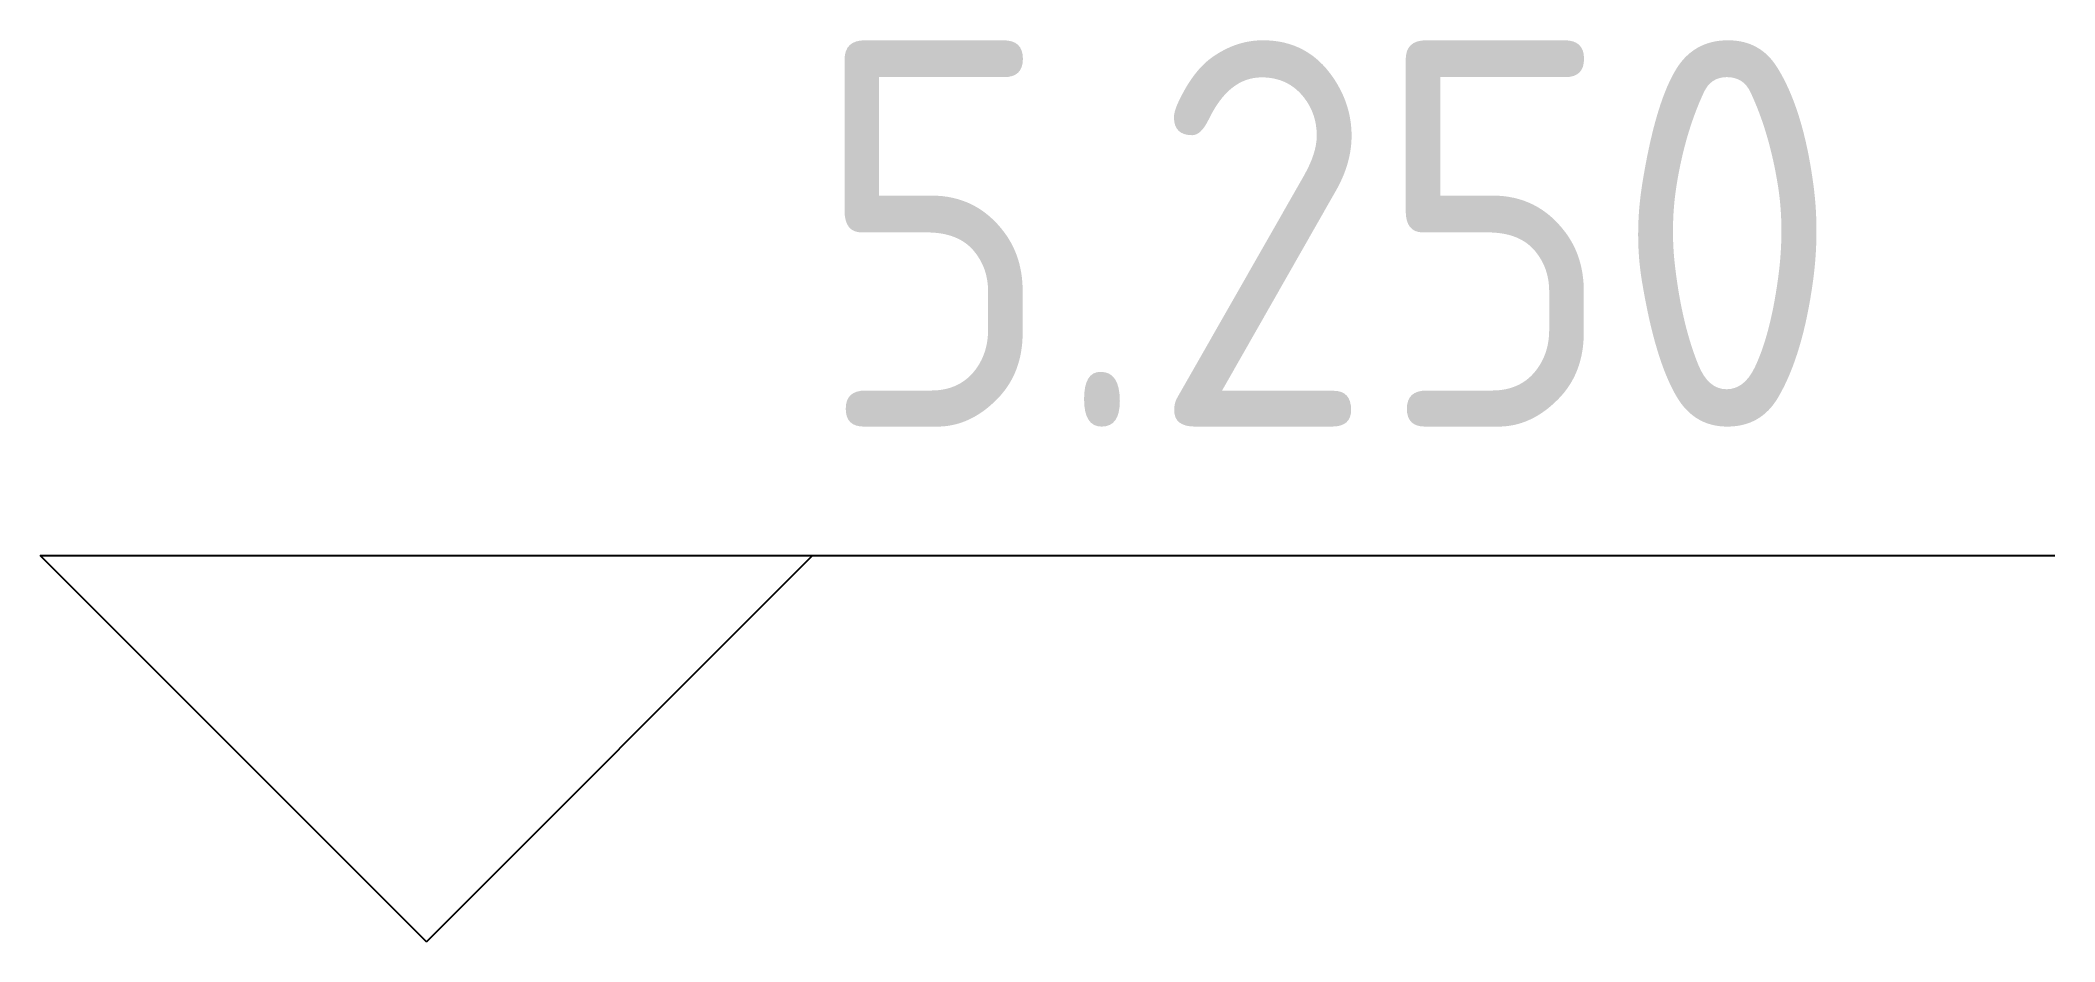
# Model space of a CAD drawing. Header units: millimetres. Extents: x -300 to 1265, y -2 to 698.
import ezdxf

# ---------------------------------------------------------------- set-up
doc = ezdxf.new("R2010")
doc.units = ezdxf.units.MM
doc.layers.add('PUB_TEXT', color=7, linetype='Continuous')
doc.styles.add('国标', font='gbenor.shx', dxfattribs={"bigfont": 'gbcbig.shx'})

# ---------------------------------------------------------------- blocks, each defined once
blk = doc.blocks.new('biaogaofuhao1')
at = {"color": 4}
for p, q in [((0, 0), (-300, 300)), ((-300, 300), (1265, 300)), ((0, 0), (300, 300))]:
    blk.add_line(p, q, dxfattribs=at)

msp = doc.modelspace()

# ---------------------------------------------------------------- block references
msp.add_blockref('biaogaofuhao1', (0.1, -1.9))

# ---------------------------------------------------------------- texts
at = {"layer": 'PUB_TEXT', "color": 7, "style": '国标'}
msp.add_text('5.250', height=300, dxfattribs=at).set_placement((301.2, 398.1))

doc.saveas('drawing.dxf')
